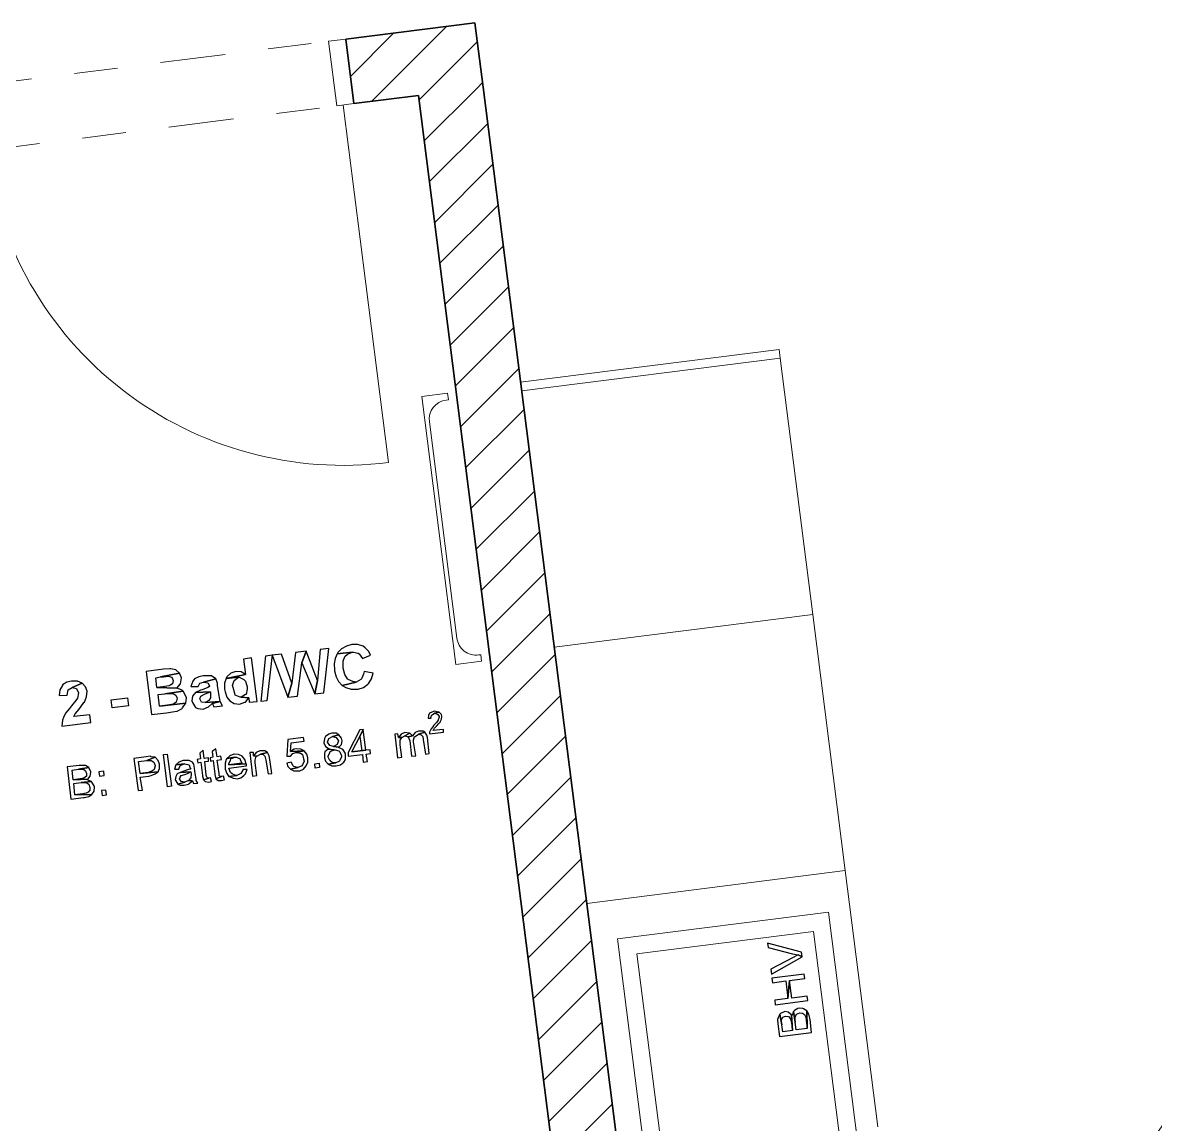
# Model space of a CAD drawing. Header units: metres. Extents: x 2713679.5 to 2713747.3, y 1226017.1 to 1226104.2.
# Drawn here: x 2713701.12 to 2713703.729, y 1226042.637 to 1226045.174 of the extents above; entities that cross this region are included whole.
import ezdxf

# ---------------------------------------------------------------- set-up
doc = ezdxf.new("R2010")
doc.units = ezdxf.units.M
doc.header["$MEASUREMENT"] = 0
doc.linetypes.add('Strichpunkt 3_1_1mm Achsen', pattern=[0.25, 0.15, -0.05, 0, -0.05])
doc.layers.add('haustechnik', color=7, linetype='Continuous', true_color=0x0332dd)
doc.layers.add('texte', color=7, linetype='Continuous', true_color=0x000000)
doc.layers.add('plangrafiken', color=251, linetype='Continuous')
doc.layers.add('waende_stuetzen', color=250, linetype='Continuous')

msp = doc.modelspace()

# ---------------------------------------------------------------- linework, layer by layer
at = {"layer": 'haustechnik', "color": 1, "linetype": 'Continuous', "lineweight": 13}
for p, q in [((2713702.4899, 1226043.0639), (2713702.976, 1226043.1256)), ((2713702.976, 1226043.1256), (2713703.1032, 1226042.1236)), ((2713702.5346, 1226043.0292), (2713702.9414, 1226043.0809)), ((2713702.9414, 1226043.0809), (2713703.0584, 1226042.1583)), ((2713702.6171, 1226042.0619), (2713702.4899, 1226043.0639)), ((2713702.6517, 1226042.1066), (2713702.5346, 1226043.0292))]:
    msp.add_line(p, q, dxfattribs=at)
at = {"layer": 'plangrafiken', "color": 7, "linetype": 'Continuous', "lineweight": 13}
for p, q in [((2713702.8619, 1226044.4215), (2713702.2667, 1226044.346)), ((2713702.8645, 1226044.4017), (2713702.8619, 1226044.4215)), ((2713702.2692, 1226044.3261), (2713702.8645, 1226044.4017)), ((2713702.8645, 1226044.4017), (2713702.9394, 1226043.8114)), ((2713702.2667, 1226044.346), (2713702.2692, 1226044.3261)), ((2713702.3441, 1226043.7359), (2713702.2692, 1226044.3261)), ((2713702.039, 1226044.3131), (2713702.0986, 1226044.3206)), ((2713702.1174, 1226043.696), (2713702.039, 1226044.3131)), ((2713702.1005, 1226044.3057), (2713702.0955, 1226044.3051)), ((2713702.0986, 1226044.3206), (2713702.1005, 1226044.3057)), ((2713702.0565, 1226044.2548), (2713702.1197, 1226043.7568)), ((2713702.9394, 1226043.8114), (2713702.3441, 1226043.7359)), ((2713702.9394, 1226043.8114), (2713703.0143, 1226043.2212)), ((2713702.4191, 1226043.1456), (2713702.3441, 1226043.7359)), ((2713702.1769, 1226043.7036), (2713702.1174, 1226043.696)), ((2713702.17, 1226043.7178), (2713702.175, 1226043.7184)), ((2713702.175, 1226043.7184), (2713702.1769, 1226043.7036)), ((2713703.0143, 1226043.2212), (2713702.4191, 1226043.1456)), ((2713703.0143, 1226043.2212), (2713703.0892, 1226042.6309)), ((2713702.494, 1226042.5553), (2713702.4191, 1226043.1456))]:
    msp.add_line(p, q, dxfattribs=at)
for centre, start, end in [((2713702.1012, 1226044.2605), 97.2326, 187.2326), ((2713702.1644, 1226043.7625), 187.2326, 277.2326)]:
    msp.add_arc(centre, 0.045, start, end, dxfattribs=at)
at = {"layer": 'texte'}
for points in [[(2713701.7727, 1226043.727), (2713701.748, 1226043.7232), (2713701.7394, 1226043.6528), (2713701.7307, 1226043.6206), (2713701.753, 1226043.6231), (2713701.7629, 1226043.6997)], [(2713701.7727, 1226043.727), (2713701.7629, 1226043.6997), (2713701.7925, 1226043.628), (2713701.7987, 1226043.6589)], [(2713701.8247, 1226043.7331), (2713701.8049, 1226043.7307), (2713701.7987, 1226043.6589), (2713701.7925, 1226043.628), (2713701.8135, 1226043.6305)], [(2713701.8779, 1226043.7418), (2713701.8655, 1226043.7381), (2713701.8544, 1226043.7319), (2713701.8457, 1226043.7232), (2713701.8445, 1226043.7208), (2713701.8791, 1226043.7245), (2713701.8816, 1226043.7245), (2713701.8927, 1226043.722), (2713701.8952, 1226043.7208), (2713701.9026, 1226043.7096), (2713701.9211, 1226043.7171), (2713701.9174, 1226043.7257), (2713701.9088, 1226043.7344), (2713701.9038, 1226043.7381), (2713701.8915, 1226043.7418)], [(2713701.6466, 1226043.7109), (2713701.6281, 1226043.7084), (2713701.633, 1226043.6725), (2713701.5885, 1226043.6639), (2713701.6169, 1226043.6664), (2713701.6182, 1226043.6664), (2713701.6293, 1226043.6614), (2713701.633, 1226043.6577), (2713701.6367, 1226043.6441), (2713701.6367, 1226043.6392), (2713701.6342, 1226043.6268), (2713701.633, 1226043.6268), (2713701.6231, 1226043.6206), (2713701.6404, 1226043.6194), (2713701.6417, 1226043.6095), (2713701.6602, 1226043.6107)], [(2713701.6689, 1226043.6107), (2713701.68, 1226043.7158), (2713701.6948, 1226043.7183), (2713701.6825, 1226043.612), (2713701.6689, 1226043.6107)], [(2713701.7159, 1226043.7195), (2713701.6948, 1226043.7171), (2713701.7307, 1226043.6206), (2713701.7394, 1226043.6528)], [(2713701.8445, 1226043.7208), (2713701.8395, 1226043.7096), (2713701.837, 1226043.6973), (2713701.8383, 1226043.6837), (2713701.8383, 1226043.6812), (2713701.842, 1226043.6676), (2713701.8469, 1226043.6565), (2713701.8556, 1226043.6478), (2713701.8877, 1226043.6552), (2713701.8803, 1226043.6565), (2713701.8692, 1226043.6614), (2713701.868, 1226043.6626), (2713701.8618, 1226043.6725), (2713701.8581, 1226043.6874), (2713701.8581, 1226043.6899), (2713701.8581, 1226043.7035), (2713701.8618, 1226043.7146), (2713701.868, 1226043.7195), (2713701.8791, 1226043.7245)], [(2713701.4438, 1226043.6849), (2713701.4042, 1226043.68), (2713701.4166, 1226043.581), (2713701.4512, 1226043.5847), (2713701.4648, 1226043.5872), (2713701.4747, 1226043.5885), (2713701.476, 1226043.5885), (2713701.4871, 1226043.5946), (2713701.4883, 1226043.5959), (2713701.4945, 1226043.6058), (2713701.4958, 1226043.607), (2713701.4352, 1226043.5996), (2713701.4315, 1226043.6268), (2713701.4475, 1226043.628), (2713701.4896, 1226043.6342), (2713701.4871, 1226043.6367), (2713701.4747, 1226043.6416), (2713701.4747, 1226043.6416), (2713701.429, 1226043.6429), (2713701.4265, 1226043.6651), (2713701.4376, 1226043.6676), (2713701.4809, 1226043.6763), (2713701.4723, 1226043.6837), (2713701.4611, 1226043.6861), (2713701.4587, 1226043.6861)], [(2713701.4809, 1226043.6763), (2713701.4376, 1226043.6676), (2713701.4438, 1226043.6676), (2713701.4549, 1226043.6688), (2713701.4636, 1226043.6664), (2713701.4661, 1226043.6589), (2713701.4648, 1226043.6515), (2713701.4574, 1226043.6466), (2713701.4562, 1226043.6466), (2713701.4426, 1226043.6441), (2713701.429, 1226043.6429), (2713701.4747, 1226043.6416), (2713701.4834, 1226043.6515), (2713701.4834, 1226043.6515), (2713701.4859, 1226043.6651)], [(2713701.6108, 1226043.68), (2713701.5996, 1226043.6763), (2713701.5897, 1226043.6676), (2713701.5885, 1226043.6639), (2713701.633, 1226043.6725), (2713701.6231, 1226043.6787)], [(2713701.9063, 1226043.68), (2713701.9051, 1226043.6738), (2713701.9001, 1226043.6626), (2713701.8989, 1226043.6614), (2713701.8877, 1226043.6552), (2713701.8556, 1226043.6478), (2713701.8642, 1226043.6429), (2713701.8766, 1226043.6392), (2713701.8902, 1226043.6392), (2713701.8927, 1226043.6392), (2713701.9051, 1226043.6429), (2713701.9149, 1226043.6503), (2713701.9174, 1226043.6528), (2713701.9236, 1226043.6626), (2713701.9273, 1226043.6763)], [(2713701.2324, 1226043.6577), (2713701.2212, 1226043.6552), (2713701.2113, 1226043.649), (2713701.2113, 1226043.6478), (2713701.2052, 1226043.6379), (2713701.2039, 1226043.6243), (2713701.2225, 1226043.6256), (2713701.2225, 1226043.6256), (2713701.2249, 1226043.6379), (2713701.2336, 1226043.6429), (2713701.2571, 1226043.6528), (2713701.246, 1226043.6577)], [(2713701.2571, 1226043.6528), (2713701.2336, 1226043.6429), (2713701.2435, 1226043.6404), (2713701.2484, 1226043.6305), (2713701.246, 1226043.6181), (2713701.2423, 1226043.6132), (2713701.2324, 1226043.6008), (2713701.2274, 1226043.5946), (2713701.2188, 1226043.5835), (2713701.2138, 1226043.5736), (2713701.2113, 1226043.5674), (2713701.2101, 1226043.5538), (2713701.2769, 1226043.5625), (2713701.2744, 1226043.5798), (2713701.2373, 1226043.5761), (2713701.2398, 1226043.581), (2713701.241, 1226043.5823), (2713701.2497, 1226043.5934), (2713701.2534, 1226043.5983), (2713701.2608, 1226043.6082), (2713701.262, 1226043.6095), (2713701.267, 1226043.6218), (2713701.267, 1226043.6218), (2713701.2682, 1226043.6342), (2713701.2645, 1226043.6441)], [(2713701.5353, 1226043.6701), (2713701.5254, 1226043.6676), (2713701.5155, 1226043.6626), (2713701.5118, 1226043.6577), (2713701.5069, 1226043.6453), (2713701.5242, 1226043.6453), (2713701.5279, 1226043.6528), (2713701.5366, 1226043.6552), (2713701.565, 1226043.6626), (2713701.5551, 1226043.6701), (2713701.5502, 1226043.6701)], [(2713701.565, 1226043.6626), (2713701.5366, 1226043.6552), (2713701.5465, 1226043.654), (2713701.5502, 1226043.6466), (2713701.5502, 1226043.6453), (2713701.5465, 1226043.6429), (2713701.5329, 1226043.6379), (2713701.5291, 1226043.6367), (2713701.518, 1226043.6317), (2713701.5526, 1226043.633), (2713701.5526, 1226043.6293), (2713701.5526, 1226043.6194), (2713701.5489, 1226043.6132), (2713701.5403, 1226043.6082), (2713701.5749, 1226043.6107), (2713701.5724, 1226043.6243), (2713701.5687, 1226043.6466), (2713701.5687, 1226043.6528)], [(2713701.5885, 1226043.6639), (2713701.5848, 1226043.6528), (2713701.5848, 1226043.6392), (2713701.586, 1226043.633), (2713701.5897, 1226043.6206), (2713701.5972, 1226043.612), (2713701.607, 1226043.6058), (2713701.6194, 1226043.6045), (2713701.6318, 1226043.6095), (2713701.633, 1226043.6095), (2713701.6404, 1226043.6194), (2713701.6231, 1226043.6206), (2713701.6206, 1226043.6206), (2713701.6095, 1226043.6256), (2713701.6083, 1226043.6293), (2713701.6046, 1226043.6429), (2713701.6033, 1226043.6478), (2713701.607, 1226043.6589), (2713701.607, 1226043.6589), (2713701.6169, 1226043.6664)], [(2713701.4896, 1226043.6342), (2713701.4475, 1226043.628), (2713701.4549, 1226043.6293), (2713701.4661, 1226043.6293), (2713701.4723, 1226043.6256), (2713701.476, 1226043.6181), (2713701.4735, 1226043.6095), (2713701.4673, 1226043.6045), (2713701.4673, 1226043.6045), (2713701.4537, 1226043.6021), (2713701.4352, 1226043.5996), (2713701.4958, 1226043.607), (2713701.497, 1226043.6194), (2713701.4958, 1226043.6231)], [(2713701.518, 1226043.6317), (2713701.5106, 1226043.6231), (2713701.5094, 1226043.612), (2713701.5106, 1226043.6082), (2713701.518, 1226043.5971), (2713701.523, 1226043.5946), (2713701.5353, 1226043.5934), (2713701.5477, 1226043.5983), (2713701.5563, 1226043.6058), (2713701.5749, 1226043.6107), (2713701.5749, 1226043.6107), (2713701.5403, 1226043.6082), (2713701.5316, 1226043.6095), (2713701.5279, 1226043.6169), (2713701.5304, 1226043.6231), (2713701.5403, 1226043.628), (2713701.5526, 1226043.633)], [(2713701.3263, 1226043.5959), (2713701.3239, 1226043.6144), (2713701.361, 1226043.6194), (2713701.3634, 1226043.6008), (2713701.3263, 1226043.5959)], [(2713701.5749, 1226043.6107), (2713701.5563, 1226043.6058), (2713701.5576, 1226043.6045), (2713701.5601, 1226043.5983), (2713701.5798, 1226043.6008)], [(2713702.0683, 1226043.5885), (2713702.0621, 1226043.586), (2713702.0572, 1226043.5835), (2713702.0547, 1226043.5786), (2713702.0534, 1226043.5724), (2713702.0609, 1226043.5724), (2713702.0596, 1226043.5736), (2713702.0621, 1226043.5798), (2713702.0633, 1226043.5798), (2713702.0683, 1226043.5835), (2713702.0794, 1226043.586), (2713702.0745, 1226043.5872)], [(2713702.0794, 1226043.586), (2713702.0683, 1226043.5835), (2713702.0695, 1226043.5835), (2713702.0757, 1226043.581), (2713702.0757, 1226043.581), (2713702.0794, 1226043.5761), (2713702.0794, 1226043.5749), (2713702.0769, 1226043.5687), (2713702.0769, 1226043.5674), (2713702.0732, 1226043.5625), (2713702.067, 1226043.5563), (2713702.0646, 1226043.5526), (2713702.0609, 1226043.5476), (2713702.0596, 1226043.5464), (2713702.0572, 1226043.5402), (2713702.0572, 1226043.5365), (2713702.0893, 1226043.5402), (2713702.0893, 1226043.5464), (2713702.0646, 1226043.5439), (2713702.067, 1226043.5464), (2713702.0683, 1226043.5489), (2713702.0732, 1226043.5538), (2713702.0782, 1226043.56), (2713702.0819, 1226043.5637), (2713702.0819, 1226043.565), (2713702.0844, 1226043.5699), (2713702.0856, 1226043.5761), (2713702.0844, 1226043.581)], [(2713701.9038, 1226043.5464), (2713701.8964, 1226043.5452), (2713701.8692, 1226043.4932), (2713701.8692, 1226043.4846), (2713701.9026, 1226043.4883), (2713701.9038, 1226043.471), (2713701.9137, 1226043.4722), (2713701.9112, 1226043.4895), (2713701.9211, 1226043.4908), (2713701.9199, 1226043.4994), (2713701.91, 1226043.4982), (2713701.8779, 1226043.4945), (2713701.8964, 1226043.5303)], [(2713701.9038, 1226043.5464), (2713701.8964, 1226043.5303), (2713701.9013, 1226043.497), (2713701.8779, 1226043.4945), (2713701.91, 1226043.4982)], [(2713701.7666, 1226043.5279), (2713701.7307, 1226043.5229), (2713701.7282, 1226043.4846), (2713701.7369, 1226043.4846), (2713701.7418, 1226043.4908), (2713701.7492, 1226043.4932), (2713701.7678, 1226043.497), (2713701.7369, 1226043.4957), (2713701.7381, 1226043.5155), (2713701.7678, 1226043.5192)], [(2713701.8321, 1226043.5378), (2713701.8247, 1226043.5353), (2713701.8173, 1226043.5303), (2713701.8148, 1226043.5254), (2713701.8135, 1226043.5155), (2713701.8135, 1226043.5155), (2713701.8173, 1226043.5068), (2713701.8173, 1226043.5068), (2713701.8259, 1226043.5019), (2713701.8234, 1226043.5007), (2713701.837, 1226043.4994), (2713701.8395, 1226043.4994), (2713701.8482, 1226043.497), (2713701.8506, 1226043.4945), (2713701.8544, 1226043.4858), (2713701.8544, 1226043.4833), (2713701.8506, 1226043.4747), (2713701.8494, 1226043.4735), (2713701.8408, 1226043.4697), (2713701.8234, 1226043.466), (2713701.8234, 1226043.466), (2713701.8321, 1226043.4623), (2713701.842, 1226043.4623), (2713701.842, 1226043.4623), (2713701.8519, 1226043.4648), (2713701.8593, 1226043.471), (2713701.863, 1226043.4772), (2713701.863, 1226043.4871), (2713701.863, 1226043.4908), (2713701.8581, 1226043.4994), (2713701.8556, 1226043.5007), (2713701.8469, 1226043.5044), (2713701.8482, 1226043.5056), (2713701.8358, 1226043.5068), (2713701.8358, 1226043.5068), (2713701.8272, 1226043.5093), (2713701.8222, 1226043.5167), (2713701.8247, 1226043.5254), (2713701.8333, 1226043.5303), (2713701.8482, 1226043.534), (2713701.842, 1226043.5378)], [(2713701.8482, 1226043.534), (2713701.8333, 1226043.5303), (2713701.842, 1226043.5279), (2713701.8469, 1226043.5204), (2713701.8445, 1226043.5118), (2713701.8358, 1226043.5068), (2713701.8482, 1226043.5056), (2713701.8544, 1226043.5118), (2713701.8556, 1226043.5204), (2713701.8544, 1226043.5266)], [(2713701.9842, 1226043.5365), (2713701.9768, 1226043.5353), (2713701.983, 1226043.4809), (2713701.9929, 1226043.4821), (2713701.9891, 1226043.5106), (2713701.9891, 1226043.5118), (2713701.9891, 1226043.5217), (2713701.9929, 1226043.5279), (2713701.9854, 1226043.5279)], [(2713702.0003, 1226043.539), (2713702.0003, 1226043.539), (2713701.9916, 1226043.5353), (2713701.9854, 1226043.5279), (2713701.9929, 1226043.5279), (2713702.0003, 1226043.5316), (2713702.0114, 1226043.5378), (2713702.0102, 1226043.5378)], [(2713702.0114, 1226043.5378), (2713702.0003, 1226043.5316), (2713702.0077, 1226043.5291), (2713702.0176, 1226043.5316)], [(2713702.0324, 1226043.5427), (2713702.0312, 1226043.5427), (2713702.0238, 1226043.539), (2713702.0176, 1226043.5316), (2713702.0077, 1226043.5291), (2713702.0114, 1226043.5204), (2713702.0151, 1226043.4846), (2713702.025, 1226043.4858), (2713702.0201, 1226043.518), (2713702.0201, 1226043.5217), (2713702.0225, 1226043.5303), (2713702.0238, 1226043.5303), (2713702.0312, 1226043.5353), (2713702.046, 1226043.5402), (2713702.0423, 1226043.5427)], [(2713702.046, 1226043.5402), (2713702.0312, 1226043.5353), (2713702.0374, 1226043.534), (2713702.0411, 1226043.5303), (2713702.0423, 1226043.5229), (2713702.0473, 1226043.4895), (2713702.0559, 1226043.4908), (2713702.0522, 1226043.5279), (2713702.051, 1226043.5328)], [(2713701.5353, 1226043.4982), (2713701.5279, 1226043.492), (2713701.5291, 1226043.4784), (2713701.5217, 1226043.4772), (2713701.523, 1226043.4697), (2713701.5304, 1226043.471), (2713701.5341, 1226043.4401), (2713701.5341, 1226043.4388), (2713701.5366, 1226043.4302), (2713701.5489, 1226043.4339), (2713701.5465, 1226043.4339), (2713701.544, 1226043.4364), (2713701.5427, 1226043.4413), (2713701.539, 1226043.4722), (2713701.5477, 1226043.4735), (2713701.5477, 1226043.4809), (2713701.5378, 1226043.4796)], [(2713701.565, 1226043.5019), (2713701.5563, 1226043.4957), (2713701.5576, 1226043.4821), (2713701.5514, 1226043.4809), (2713701.5526, 1226043.4735), (2713701.5588, 1226043.4747), (2713701.5625, 1226043.4438), (2713701.5625, 1226043.4425), (2713701.565, 1226043.4326), (2713701.5774, 1226043.4376), (2713701.5749, 1226043.4376), (2713701.5724, 1226043.4401), (2713701.5724, 1226043.445), (2713701.5675, 1226043.4759), (2713701.5774, 1226043.4772), (2713701.5761, 1226043.4846), (2713701.5675, 1226043.4833)], [(2713701.6516, 1226043.4932), (2713701.6429, 1226043.4932), (2713701.6491, 1226043.4388), (2713701.659, 1226043.4401), (2713701.6553, 1226043.4697), (2713701.6553, 1226043.4759), (2713701.6577, 1226043.4846), (2713701.659, 1226043.4846), (2713701.6516, 1226043.4858)], [(2713701.6676, 1226043.497), (2713701.6664, 1226043.497), (2713701.6577, 1226043.4932), (2713701.6516, 1226043.4858), (2713701.659, 1226043.4846), (2713701.6676, 1226043.4895), (2713701.6837, 1226043.4932), (2713701.6775, 1226043.497)], [(2713701.6837, 1226043.4932), (2713701.6676, 1226043.4895), (2713701.6738, 1226043.4883), (2713701.6775, 1226043.4846), (2713701.68, 1226043.4759), (2713701.6849, 1226043.4438), (2713701.6936, 1226043.445), (2713701.6887, 1226043.4772), (2713701.6874, 1226043.4858)], [(2713701.7505, 1226043.5019), (2713701.7455, 1226043.5007), (2713701.7369, 1226043.4957), (2713701.7678, 1226043.497), (2713701.7604, 1226043.5007)], [(2713701.7678, 1226043.497), (2713701.7492, 1226043.4932), (2713701.753, 1226043.4932), (2713701.7616, 1226043.4908), (2713701.7641, 1226043.4883), (2713701.7666, 1226043.4784), (2713701.7678, 1226043.4735), (2713701.7641, 1226043.4648), (2713701.7629, 1226043.4623), (2713701.7542, 1226043.4586), (2713701.7369, 1226043.4549), (2713701.7443, 1226043.4512), (2713701.7542, 1226043.4512), (2713701.7579, 1226043.4512), (2713701.7666, 1226043.4549), (2713701.7727, 1226043.4623), (2713701.7765, 1226043.471), (2713701.7765, 1226043.4809), (2713701.774, 1226043.4895)], [(2713701.8234, 1226043.5007), (2713701.816, 1226043.4945), (2713701.8148, 1226043.4908), (2713701.8148, 1226043.4809), (2713701.8173, 1226043.4735), (2713701.8234, 1226043.466), (2713701.8408, 1226043.4697), (2713701.8333, 1226043.4697), (2713701.8272, 1226043.4747), (2713701.8234, 1226043.4821), (2713701.8234, 1226043.4846), (2713701.8272, 1226043.4932), (2713701.8284, 1226043.4957), (2713701.837, 1226043.4994)], [(2713701.4042, 1226043.4833), (2713701.3758, 1226043.4796), (2713701.3857, 1226043.4054), (2713701.3956, 1226043.4067), (2713701.3906, 1226043.4364), (2713701.4104, 1226043.4388), (2713701.4154, 1226043.4401), (2713701.4253, 1226043.4438), (2713701.4315, 1226043.4487), (2713701.3906, 1226043.445), (2713701.3869, 1226043.4722), (2713701.4055, 1226043.4747), (2713701.4253, 1226043.4821), (2713701.4253, 1226043.4821), (2713701.4154, 1226043.4833), (2713701.4141, 1226043.4846)], [(2713701.4253, 1226043.4821), (2713701.4055, 1226043.4747), (2713701.4154, 1226043.4747), (2713701.4216, 1226043.471), (2713701.4253, 1226043.4636), (2713701.4253, 1226043.4623), (2713701.4228, 1226043.4537), (2713701.4191, 1226043.4512), (2713701.4092, 1226043.4475), (2713701.3906, 1226043.445), (2713701.4315, 1226043.4487), (2713701.4352, 1226043.4561), (2713701.4352, 1226043.4648), (2713701.4352, 1226043.466), (2713701.4315, 1226043.4747)], [(2713701.4537, 1226043.4141), (2713701.4438, 1226043.4883), (2713701.4525, 1226043.4895), (2713701.4624, 1226043.4153), (2713701.4537, 1226043.4141)], [(2713701.4723, 1226043.4648), (2713701.4698, 1226043.4549), (2713701.4797, 1226043.4549), (2713701.4822, 1226043.4636), (2713701.4822, 1226043.4636), (2713701.492, 1226043.4673)], [(2713701.492, 1226043.4747), (2713701.4896, 1226043.4747), (2713701.4797, 1226043.471), (2713701.4797, 1226043.471), (2713701.4723, 1226043.4648), (2713701.4723, 1226043.4648), (2713701.492, 1226043.4673), (2713701.4933, 1226043.4673), (2713701.5032, 1226043.4648), (2713701.5056, 1226043.4574), (2713701.5069, 1226043.4549), (2713701.5019, 1226043.4537), (2713701.4908, 1226043.45), (2713701.4822, 1226043.4475), (2713701.5069, 1226043.4487), (2713701.5081, 1226043.445), (2713701.5069, 1226043.4351), (2713701.5019, 1226043.4289), (2713701.5106, 1226043.4277), (2713701.5131, 1226043.4215), (2713701.523, 1226043.4228), (2713701.5192, 1226043.4289), (2713701.5192, 1226043.4326), (2713701.5168, 1226043.445), (2713701.5155, 1226043.4574), (2713701.5143, 1226043.466), (2713701.5106, 1226043.471), (2713701.5032, 1226043.4747), (2713701.5019, 1226043.4747)], [(2713701.5897, 1226043.4796), (2713701.5885, 1226043.4772), (2713701.586, 1226043.4685), (2713701.586, 1226043.4574), (2713701.586, 1226043.4549), (2713701.5897, 1226043.445), (2713701.5947, 1226043.4376), (2713701.6132, 1226043.4401), (2713701.6108, 1226043.4401), (2713701.6021, 1226043.4438), (2713701.5984, 1226043.4475), (2713701.5947, 1226043.4574), (2713701.6355, 1226043.4623), (2713701.6355, 1226043.4648), (2713701.6342, 1226043.4673), (2713701.5947, 1226043.4648), (2713701.5947, 1226043.4673), (2713701.5984, 1226043.4759), (2713701.5996, 1226043.4784), (2713701.6083, 1226043.4821)], [(2713701.607, 1226043.4895), (2713701.6058, 1226043.4895), (2713701.5972, 1226043.4858), (2713701.5897, 1226043.4796), (2713701.6083, 1226043.4821), (2713701.612, 1226043.4821), (2713701.6206, 1226043.4784), (2713701.6206, 1226043.4772), (2713701.6244, 1226043.4685), (2713701.5947, 1226043.4648), (2713701.6342, 1226043.4673), (2713701.6318, 1226043.4772), (2713701.6256, 1226043.4846), (2713701.6256, 1226043.4846), (2713701.6169, 1226043.4883)], [(2713701.7381, 1226043.471), (2713701.7282, 1226043.4685), (2713701.7307, 1226043.4611), (2713701.7369, 1226043.4549), (2713701.7542, 1226043.4586), (2713701.753, 1226043.4586), (2713701.7443, 1226043.4611), (2713701.7431, 1226043.4623)], [(2713701.7938, 1226043.4574), (2713701.7925, 1226043.4673), (2713701.8024, 1226043.4685), (2713701.8037, 1226043.4586), (2713701.7938, 1226043.4574)], [(2713701.2497, 1226043.4636), (2713701.2225, 1226043.4599), (2713701.2311, 1226043.3857), (2713701.2596, 1226043.3894), (2713701.262, 1226043.3894), (2713701.2719, 1226043.3918), (2713701.2794, 1226043.3968), (2713701.2398, 1226043.3956), (2713701.2373, 1226043.4215), (2713701.2546, 1226043.424), (2713701.2781, 1226043.4265), (2713701.2682, 1226043.4302), (2713701.2695, 1226043.4314), (2713701.2361, 1226043.4302), (2713701.2336, 1226043.4524), (2713701.2484, 1226043.4549), (2713701.2719, 1226043.4586), (2713701.2645, 1226043.4636), (2713701.2608, 1226043.4636)], [(2713701.2719, 1226043.4586), (2713701.2484, 1226043.4549), (2713701.2497, 1226043.4549), (2713701.2596, 1226043.4549), (2713701.2645, 1226043.4512), (2713701.267, 1226043.445), (2713701.267, 1226043.4388), (2713701.2608, 1226043.4339), (2713701.2522, 1226043.4326), (2713701.2361, 1226043.4302), (2713701.2695, 1226043.4314), (2713701.2756, 1226043.4388), (2713701.2769, 1226043.4475), (2713701.2769, 1226043.4487), (2713701.2732, 1226043.4574)], [(2713701.3066, 1226043.45), (2713701.2954, 1226043.4487), (2713701.2967, 1226043.4388), (2713701.3078, 1226043.4401)], [(2713701.4822, 1226043.4475), (2713701.476, 1226043.4438), (2713701.4723, 1226043.4376), (2713701.471, 1226043.4302), (2713701.4723, 1226043.4277), (2713701.4772, 1226043.4203), (2713701.4933, 1226043.4252), (2713701.4846, 1226043.4265), (2713701.4809, 1226043.4326), (2713701.4822, 1226043.4364), (2713701.4846, 1226043.4401), (2713701.4933, 1226043.4425), (2713701.4995, 1226043.445), (2713701.5069, 1226043.4487)], [(2713701.6268, 1226043.4537), (2713701.6268, 1226043.4524), (2713701.6219, 1226043.445), (2713701.6132, 1226043.4401), (2713701.5947, 1226043.4376), (2713701.5959, 1226043.4376), (2713701.6046, 1226043.4339), (2713701.6145, 1226043.4326), (2713701.6219, 1226043.4351), (2713701.6293, 1226043.4401), (2713701.633, 1226043.4438), (2713701.6367, 1226043.4537)], [(2713701.2781, 1226043.4265), (2713701.2546, 1226043.424), (2713701.2559, 1226043.424), (2713701.2658, 1226043.424), (2713701.2719, 1226043.4203), (2713701.2744, 1226043.4129), (2713701.2744, 1226043.4067), (2713701.2707, 1226043.4017), (2713701.2658, 1226043.3993), (2713701.2583, 1226043.398), (2713701.2398, 1226043.3956), (2713701.2794, 1226043.3968), (2713701.2843, 1226043.4042), (2713701.2843, 1226043.4042), (2713701.2855, 1226043.4141), (2713701.2843, 1226043.4166), (2713701.2794, 1226043.4252)], [(2713701.5019, 1226043.4289), (2713701.4933, 1226043.4252), (2713701.4772, 1226043.4203), (2713701.4822, 1226043.4178), (2713701.492, 1226043.4178), (2713701.492, 1226043.4178), (2713701.5019, 1226043.4203), (2713701.5032, 1226043.4215), (2713701.5106, 1226043.4277)], [(2713701.5526, 1226043.4351), (2713701.5489, 1226043.4339), (2713701.5366, 1226043.4302), (2713701.5403, 1226043.4265), (2713701.5489, 1226043.4252), (2713701.5551, 1226043.4265)], [(2713701.5823, 1226043.4388), (2713701.5774, 1226043.4376), (2713701.565, 1226043.4326), (2713701.5699, 1226043.4289), (2713701.5774, 1226043.4289), (2713701.5848, 1226043.4302)], [(2713701.3115, 1226043.4067), (2713701.3016, 1226043.4054), (2713701.3029, 1226043.3943), (2713701.3127, 1226043.3956)], [(2713702.8353, 1226043.0542), (2713702.8366, 1226043.0439), (2713702.8933, 1226043.0295), (2713702.8973, 1226043.0286), (2713702.9063, 1226043.0268), (2713702.9149, 1226043.0223), (2713702.9135, 1226043.0331)], [(2713702.8429, 1226042.994), (2713702.8443, 1226042.9827), (2713702.9149, 1226043.0223), (2713702.9063, 1226043.0268), (2713702.9027, 1226043.0254), (2713702.8946, 1226043.0209)], [(2713702.8456, 1226042.9733), (2713702.847, 1226042.9629), (2713702.8776, 1226042.967), (2713702.8825, 1226042.9265), (2713702.8861, 1226042.9683), (2713702.9212, 1226042.9724), (2713702.9198, 1226042.9827)], [(2713702.8519, 1226042.9225), (2713702.8533, 1226042.9121), (2713702.9279, 1226042.9216), (2713702.9266, 1226042.9319), (2713702.8915, 1226042.9274), (2713702.8861, 1226042.9683), (2713702.8825, 1226042.9265)], [(2713702.8591, 1226042.8681), (2713702.8627, 1226042.8388), (2713702.9369, 1226042.8483), (2713702.9333, 1226042.8779), (2713702.9329, 1226042.8815), (2713702.9306, 1226042.8905), (2713702.9257, 1226042.8982), (2713702.927, 1226042.8573), (2713702.9014, 1226042.8541), (2713702.8991, 1226042.8721), (2713702.8951, 1226042.8964), (2713702.8919, 1226042.8874), (2713702.891, 1226042.8887), (2713702.8928, 1226042.8528), (2713702.8704, 1226042.8501), (2713702.8681, 1226042.8658), (2713702.8641, 1226042.8905), (2713702.8596, 1226042.8824), (2713702.8587, 1226042.8779)], [(2713702.8641, 1226042.8905), (2713702.8681, 1226042.8658), (2713702.8677, 1226042.869), (2713702.8677, 1226042.8775), (2713702.8708, 1226042.8833), (2713702.8771, 1226042.886), (2713702.8838, 1226042.8851), (2713702.8883, 1226042.8797), (2713702.8883, 1226042.8793), (2713702.8906, 1226042.8699), (2713702.8928, 1226042.8528), (2713702.891, 1226042.8887), (2713702.8838, 1226042.8946), (2713702.8834, 1226042.895), (2713702.8749, 1226042.8964), (2713702.8735, 1226042.8959), (2713702.8654, 1226042.8919)], [(2713702.8951, 1226042.8964), (2713702.8991, 1226042.8721), (2713702.8987, 1226042.8748), (2713702.8987, 1226042.8838), (2713702.9023, 1226042.8905), (2713702.9095, 1226042.8937), (2713702.9158, 1226042.8928), (2713702.9203, 1226042.8896), (2713702.9234, 1226042.8838), (2713702.9243, 1226042.8766), (2713702.927, 1226042.8573), (2713702.9257, 1226042.8982), (2713702.918, 1226042.9031), (2713702.9171, 1226042.9036), (2713702.9081, 1226042.9045), (2713702.905, 1226042.9036), (2713702.8973, 1226042.8991)]]:
    msp.add_lwpolyline(points, close=True, dxfattribs=at)
at = {"layer": 'waende_stuetzen', "color": 7, "linetype": 'Continuous', "lineweight": 35}
for p, q in [((2713702.1616, 1226045.1743), (2713701.864, 1226045.1366)), ((2713702.1616, 1226045.1743), (2713702.1805, 1226045.0255)), ((2713701.864, 1226045.1366), (2713701.8829, 1226044.9878)), ((2713701.8829, 1226044.9878), (2713702.0317, 1226045.0067)), ((2713702.0317, 1226045.0067), (2713702.4358, 1226041.8222)), ((2713702.5846, 1226041.8411), (2713702.1805, 1226045.0255))]:
    msp.add_line(p, q, dxfattribs=at)
at = {"layer": 'waende_stuetzen', "color": 18, "linetype": 'Continuous', "lineweight": 0, "true_color": 0x000000}
for p, q in [((2713702.021, 1226045.0906), (2713702.0965, 1226045.1661)), ((2713701.8749, 1226045.0506), (2713701.975, 1226045.1507)), ((2713702.0448, 1226045.0083), (2713702.1671, 1226045.1307)), ((2713701.9233, 1226044.9929), (2713702.021, 1226045.0906)), ((2713702.1663, 1226045.0237), (2713702.1791, 1226045.0365)), ((2713702.033, 1226044.9965), (2713702.0448, 1226045.0083)), ((2713702.0449, 1226044.9024), (2713702.1663, 1226045.0237)), ((2713702.0568, 1226044.8082), (2713702.191, 1226044.9424)), ((2713702.0688, 1226044.7141), (2713702.203, 1226044.8483)), ((2713702.0807, 1226044.62), (2713702.2149, 1226044.7542)), ((2713702.0927, 1226044.5259), (2713702.2269, 1226044.6601)), ((2713702.1046, 1226044.4318), (2713702.2388, 1226044.5659)), ((2713702.1166, 1226044.3376), (2713702.2507, 1226044.4718)), ((2713702.1285, 1226044.2435), (2713702.2627, 1226044.3777)), ((2713702.1405, 1226044.1494), (2713702.2746, 1226044.2836)), ((2713702.1524, 1226044.0553), (2713702.2866, 1226044.1895)), ((2713702.1644, 1226043.9612), (2713702.2985, 1226044.0953)), ((2713702.1763, 1226043.867), (2713702.3105, 1226044.0012)), ((2713702.1882, 1226043.7729), (2713702.3224, 1226043.9071)), ((2713702.2002, 1226043.6788), (2713702.3344, 1226043.813)), ((2713702.2121, 1226043.5847), (2713702.3463, 1226043.7188)), ((2713702.2241, 1226043.4905), (2713702.3582, 1226043.6247)), ((2713702.236, 1226043.3964), (2713702.3702, 1226043.5306)), ((2713702.248, 1226043.3023), (2713702.3821, 1226043.4365)), ((2713702.2599, 1226043.2082), (2713702.3941, 1226043.3424)), ((2713702.2719, 1226043.1141), (2713702.406, 1226043.2482)), ((2713702.2838, 1226043.0199), (2713702.418, 1226043.1541)), ((2713702.2957, 1226042.9258), (2713702.4299, 1226043.06)), ((2713702.3077, 1226042.8317), (2713702.4419, 1226042.9659)), ((2713702.3196, 1226042.7376), (2713702.4538, 1226042.8718)), ((2713702.3316, 1226042.6435), (2713702.4658, 1226042.7776)), ((2713702.3435, 1226042.5493), (2713702.4777, 1226042.6835))]:
    msp.add_line(p, q, dxfattribs=at)
at = {"layer": 'waende_stuetzen', "color": 7, "linetype": 'Strichpunkt 3_1_1mm Achsen', "lineweight": 13}
for p, q in [((2713700.991, 1226045.0258), (2713701.864, 1226045.1366)), ((2713701.0099, 1226044.877), (2713701.8829, 1226044.9878))]:
    msp.add_line(p, q, dxfattribs=at)
at = {"layer": 'waende_stuetzen', "color": 7, "linetype": 'Continuous', "lineweight": 13}
for p, q in [((2713701.8243, 1226045.1315), (2713701.864, 1226045.1366)), ((2713701.8432, 1226044.9827), (2713701.8243, 1226045.1315)), ((2713701.8829, 1226044.9878), (2713701.8432, 1226044.9827)), ((2713701.8581, 1226044.9846), (2713701.9626, 1226044.1612))]:
    msp.add_line(p, q, dxfattribs=at)
for centre, radius, start, end in [((2713701.8581, 1226044.9846), 0.83, 187.2326, 277.2326), ((2713704.4943, 1226042.0834), 0.93, 97.2326, 187.2326)]:
    msp.add_arc(centre, radius, start, end, dxfattribs=at)

doc.saveas('drawing.dxf')
